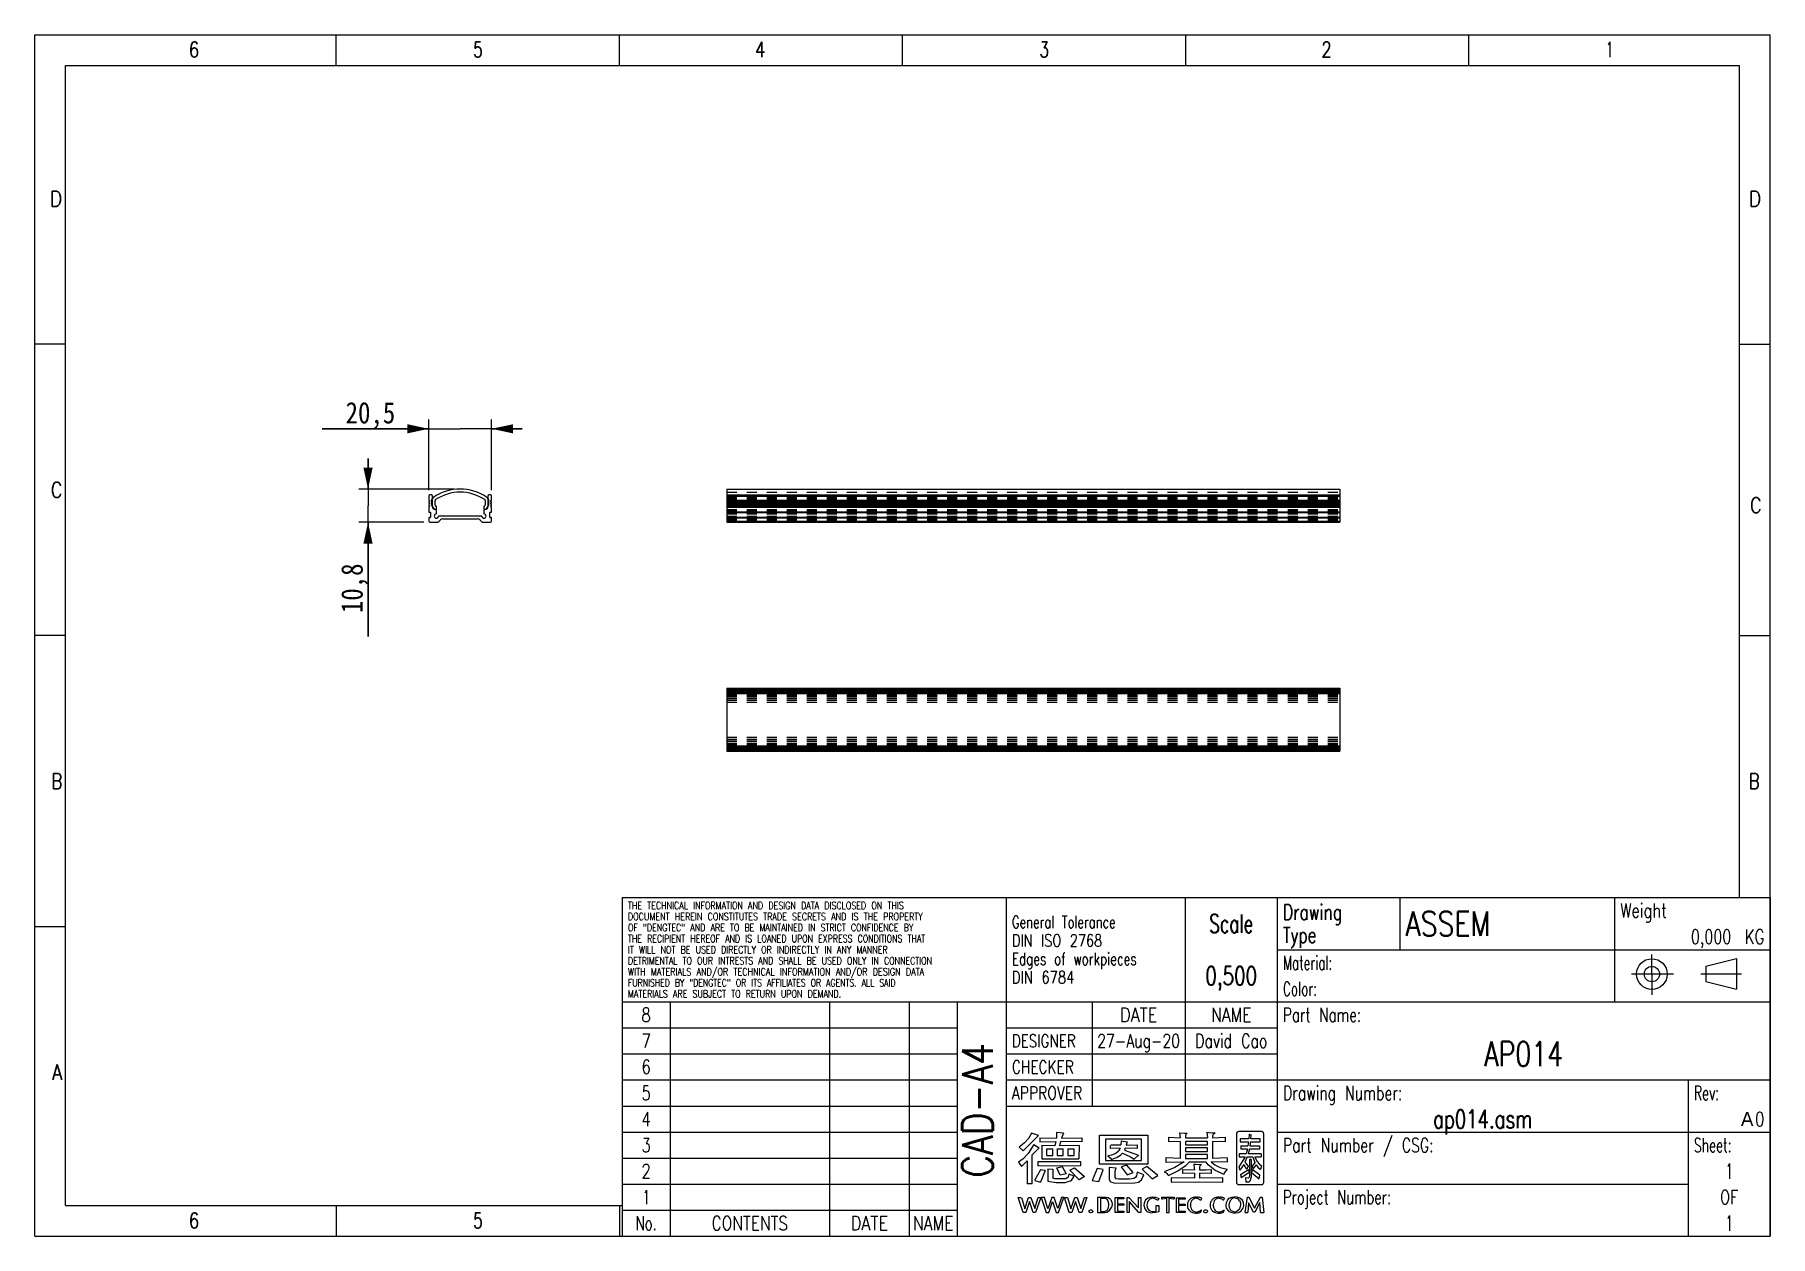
# Model space of a CAD drawing. Extents: x 14 to 580, y 14 to 406.
import ezdxf
from ezdxf.enums import TextEntityAlignment as Align

# ---------------------------------------------------------------- set-up
doc = ezdxf.new("R2010")
doc.units = 0
doc.header["$LTSCALE"] = 32.67
doc.linetypes.add('HIDDEN', pattern=[0.2, 0.1, -0.1])
doc.layers.get('0').update_dxf_attribs({"linetype": 'CONTINUOUS'})
for name, color, linetype in [('AP014-BASE2', 7, 'CONTINUOUS'), ('AP014-BASE3', 7, 'CONTINUOUS'), ('AP014-DIFFUSE2', 7, 'CONTINUOUS'), ('AP014-DIFFUSE3', 7, 'CONTINUOUS'), ('AP0144', 7, 'CONTINUOUS'), ('AP0149', 7, 'CONTINUOUS')]:
    doc.layers.add(name, color=color, linetype=linetype)
doc.styles.get("Standard").update_dxf_attribs({"font": 'SIMHEI.SHX', "width": 0.85})
doc.styles.add('TEXTSTYLE_2', font='TXT.TTF')
doc.styles.add('TEXTSTYLE_3', font='TXT.TTF')
doc.styles.add('TEXTSTYLE_4', font='TXT.TTF')
doc.styles.add('TEXTSTYLE_5', font='TXT.TTF')
doc.styles.add('TEXTSTYLE_6', font='TXT.TTF')
doc.styles.add('TEXTSTYLE_8', font='gdt', dxfattribs={"width": 0.55})
doc.dimstyles.get("Standard").update_dxf_attribs({"dimtxt": 2.5, "dimasz": 2.5, "dimexe": 1.25, "dimexo": 0.625, "dimtad": 1, "dimcen": 2.5, "dimazin": 3, "dimtfac": 1, "dimtmove": 0, "dimatfit": 3})

# ---------------------------------------------------------------- blocks, each defined once
blk = doc.blocks.new('SYMBOL_283_BL0', base_point=(374.78, 34.86))
at = {"layer": 'AP0149', "color": 7}
for p, q in [((336.31, 41.86), (341.3, 46.84)), ((338.1, 45.94), (336.66, 44.38)), ((339.1, 47.61), (338.1, 45.94)), ((341.3, 46.84), (339.1, 47.61)), ((341.74, 46.12), (341.74, 44.85)), ((341.74, 46.12), (347.17, 46.03)), ((347.18, 47.9), (347.17, 46.03)), ((349.45, 47.59), (347.18, 47.9)), ((349.45, 47.59), (348.82, 46.03)), ((348.82, 46.03), (355.48, 46.08)), ((355.48, 46.08), (355.48, 44.86)), ((361.23, 37.51), (361.28, 46.99)), ((361.28, 46.99), (377.01, 47.02)), ((363.25, 45.72), (363.25, 38.77)), ((374.99, 45.72), (363.25, 45.72)), ((374.99, 38.77), (374.99, 45.72)), ((377.01, 47.02), (377.01, 37.51)), ((383.7, 46.32), (387.54, 46.15)), ((383.7, 46.32), (383.7, 44.83)), ((387.31, 47.76), (387.54, 46.15)), ((387.31, 47.76), (388.91, 47.61)), ((388.91, 47.61), (389.85, 47.6)), ((389.3, 46.78), (389.29, 46.15)), ((389.29, 46.15), (396.42, 46.15)), ((389.43, 47.18), (389.3, 46.78)), ((389.85, 47.6), (389.43, 47.18)), ((396.28, 47.96), (396.42, 46.15)), ((396.28, 47.96), (396.98, 47.88)), ((396.98, 47.88), (398.08, 47.8)), ((398.08, 47.8), (398.94, 47.79)), ((398.27, 47.21), (398.13, 46.82)), ((398.13, 46.82), (398.13, 46.14)), ((398.13, 46.14), (402.28, 46.31)), ((398.94, 47.79), (398.27, 47.21)), ((402.28, 46.31), (402.28, 44.82)), ((405.9, 47.37), (405.9, 31.66)), ((414.04, 48.16), (406.7, 48.16)), ((409.97, 45.82), (407.08, 45.82)), ((407.08, 45.82), (407.08, 44.8)), ((410.08, 47.31), (409.97, 45.82)), ((410.08, 47.31), (410.67, 47.13)), ((410.56, 45.82), (410.67, 47.13)), ((413.66, 45.82), (410.56, 45.82)), ((413.66, 44.8), (413.66, 45.82)), ((414.83, 31.66), (414.83, 47.37)), ((336.66, 44.38), (335.05, 43.09)), ((335.05, 43.09), (336.31, 41.86)), ((337.99, 41.01), (336.32, 39.31)), ((339.82, 43.9), (337.99, 41.01)), ((339.33, 40.59), (341.52, 42.91)), ((339.33, 31.06), (339.33, 40.59)), ((339.82, 43.9), (341.52, 42.91)), ((341.75, 44.85), (347, 44.96)), ((342.45, 43.66), (342.43, 39.24)), ((346.68, 43.55), (342.45, 43.66)), ((344.01, 42.51), (344.01, 40.37)), ((344.03, 42.51), (346.02, 42.51)), ((344.03, 40.37), (346.02, 40.37)), ((346.02, 40.37), (346.02, 42.51)), ((347, 44.97), (346.68, 43.55)), ((347.46, 42.51), (347.46, 40.37)), ((347.46, 42.51), (349.44, 42.51)), ((347.46, 40.37), (349.44, 40.37)), ((348.49, 44.95), (348.16, 43.54)), ((354.56, 43.65), (348.16, 43.54)), ((355.48, 44.86), (348.49, 44.95)), ((349.44, 40.37), (349.44, 42.51)), ((350.92, 42.51), (350.92, 40.37)), ((350.95, 42.51), (352.93, 42.51)), ((350.95, 40.37), (352.93, 40.37)), ((352.93, 40.37), (352.93, 42.51)), ((354.56, 43.65), (354.54, 39.24)), ((365.13, 40.5), (363.92, 40.21)), ((363.92, 40.21), (364.7, 39.62)), ((364.74, 43.64), (364.74, 42.62)), ((368.01, 42.72), (364.88, 42.59)), ((364.9, 43.83), (368.17, 43.81)), ((366.52, 41.04), (365.13, 40.5)), ((365.2, 39.07), (366.76, 39.68)), ((367.44, 41.77), (366.52, 41.04)), ((366.76, 39.68), (368.05, 40.46)), ((368.01, 42.72), (367.44, 41.77)), ((368.05, 40.46), (368.76, 41.14)), ((368.26, 45.12), (368.17, 43.81)), ((368.26, 45.12), (370.24, 44.84)), ((368.76, 41.14), (369.77, 40.72)), ((369.64, 42.72), (369.37, 42.06)), ((369.37, 42.06), (373.94, 40.46)), ((373.57, 42.59), (369.64, 42.72)), ((369.77, 40.72), (371.35, 39.95)), ((370.24, 44.84), (369.9, 43.72)), ((369.9, 43.72), (373.57, 43.84)), ((371.35, 39.95), (372.6, 39.21)), ((372.6, 39.21), (373.94, 40.46)), ((373.57, 43.84), (373.57, 42.59)), ((387.55, 44.97), (383.7, 44.83)), ((387.55, 44.97), (387.55, 39.42)), ((396.42, 44.97), (389.29, 44.97)), ((389.29, 44.97), (389.29, 43.82)), ((389.29, 43.82), (396.42, 43.82)), ((396.42, 42.86), (389.29, 42.86)), ((389.29, 42.86), (389.29, 41.61)), ((389.29, 41.61), (396.42, 41.61)), ((396.42, 40.65), (389.29, 40.65)), ((389.29, 40.65), (389.29, 39.43)), ((396.42, 43.82), (396.42, 44.97)), ((396.42, 41.61), (396.42, 42.86)), ((396.42, 39.43), (396.42, 40.65)), ((402.28, 44.82), (398.13, 44.97)), ((398.13, 44.97), (398.13, 39.42)), ((408.71, 39.88), (406.66, 36.7)), ((409.05, 40.91), (406.79, 40.91)), ((406.79, 40.91), (406.79, 39.88)), ((406.79, 39.88), (408.71, 39.88)), ((407.08, 44.8), (409.86, 44.8)), ((407.34, 43.47), (409.67, 43.47)), ((407.34, 43.47), (407.34, 42.44)), ((409.48, 42.44), (407.34, 42.44)), ((409.43, 39.88), (408.67, 38.17)), ((409.48, 42.44), (409.05, 40.91)), ((409.43, 39.88), (411.28, 39.88)), ((409.86, 44.8), (409.67, 43.47)), ((410.11, 42.44), (409.74, 40.91)), ((413.96, 40.91), (409.74, 40.91)), ((413.41, 42.44), (410.11, 42.44)), ((410.45, 44.8), (410.28, 43.47)), ((410.28, 43.47), (413.41, 43.47)), ((410.45, 44.8), (413.66, 44.8)), ((411.28, 39.88), (411.93, 38.06)), ((411.89, 39.88), (412.55, 38.56)), ((411.89, 39.88), (413.96, 39.88)), ((413.41, 43.47), (413.41, 42.44)), ((413.96, 40.91), (413.96, 39.88)), ((336.32, 39.31), (334.83, 38.16)), ((334.83, 38.16), (335.82, 36.75)), ((335.82, 36.75), (337.61, 38.59)), ((337.61, 38.59), (337.61, 31.06)), ((341.99, 35.73), (340.09, 32.21)), ((355.15, 38.27), (341.18, 38.29)), ((341.18, 38.29), (341.18, 37.02)), ((341.18, 37.02), (355.15, 37.05)), ((343.55, 35.51), (341.99, 35.73)), ((343.55, 35.51), (342.01, 31.65)), ((342.43, 39.24), (354.54, 39.24)), ((344.41, 35.97), (346.02, 35.87)), ((344.41, 35.97), (344.41, 31.96)), ((346.02, 35.87), (346.02, 33.01)), ((347.34, 36.35), (349.11, 36.76)), ((348.47, 33.89), (347.34, 36.35)), ((350.32, 34.42), (348.47, 33.89)), ((349.11, 36.76), (350.32, 34.42)), ((351.23, 34.29), (351.02, 33.3)), ((352.98, 33.6), (351.23, 34.29)), ((351.61, 35.53), (353.06, 36.36)), ((354.64, 32.44), (351.61, 35.53)), ((353.06, 36.36), (356.39, 33.51)), ((355.15, 37.07), (355.15, 38.27)), ((360.48, 36.11), (358.82, 32.24)), ((362.45, 35.75), (360.48, 36.11)), ((361.07, 31.88), (362.44, 35.73)), ((377.01, 37.51), (361.23, 37.51)), ((363.25, 38.77), (374.99, 38.77)), ((364.35, 36.45), (364.37, 32.53)), ((366.7, 36.24), (364.35, 36.45)), ((364.7, 39.62), (365.2, 39.07)), ((366.3, 35.37), (366.7, 36.24)), ((366.36, 33.14), (366.3, 35.37)), ((370.11, 37.22), (368.29, 36.62)), ((368.29, 36.62), (370.3, 34.05)), ((372.18, 34.78), (370.11, 37.22)), ((370.3, 34.05), (372.18, 34.78)), ((373.52, 34.89), (373.28, 33.73)), ((375.75, 34.06), (373.55, 34.88)), ((374.92, 32.44), (375.75, 34.06)), ((376.68, 36.78), (375.21, 35.88)), ((375.21, 35.88), (378.4, 32.71)), ((380.23, 33.8), (376.68, 36.78)), ((385.77, 36.42), (382.3, 35.06)), ((382.3, 35.06), (383.01, 34.67)), ((387.55, 39.42), (382.87, 39.59)), ((382.87, 39.59), (382.87, 38.15)), ((382.87, 38.15), (388.89, 38.33)), ((383.01, 34.67), (383.78, 33.85)), ((383.79, 33.85), (386.79, 35.34)), ((388.89, 38.33), (385.77, 36.42)), ((386.79, 35.34), (389.51, 37.2)), ((388.3, 35.77), (392.18, 35.63)), ((388.3, 35.77), (388.3, 34.44)), ((392.18, 34.59), (388.3, 34.44)), ((389.29, 39.43), (396.42, 39.43)), ((389.51, 37.2), (390.52, 38.18)), ((396.03, 38.18), (390.52, 38.18)), ((392.01, 37.55), (392.16, 36.21)), ((392.01, 37.55), (392.76, 37.48)), ((392.16, 36.21), (392.18, 35.63)), ((392.18, 34.59), (392.18, 32.96)), ((392.76, 37.48), (393.86, 37.44)), ((393.86, 36.58), (393.85, 35.64)), ((393.85, 35.64), (395.91, 35.68)), ((397.68, 34.44), (393.85, 34.58)), ((393.85, 34.58), (393.85, 32.96)), ((393.86, 37.44), (394.51, 37.42)), ((393.98, 36.94), (393.86, 36.58)), ((394.51, 37.42), (393.98, 36.94)), ((395.91, 35.68), (397.68, 35.76)), ((396.68, 37.26), (396.03, 38.18)), ((398.85, 35.57), (396.68, 37.26)), ((397.62, 38.33), (398.85, 37.29)), ((402.9, 38.14), (397.62, 38.33)), ((397.68, 35.76), (397.68, 34.44)), ((402.9, 39.59), (398.13, 39.42)), ((398.85, 37.29), (400.6, 36.43)), ((401.74, 34.12), (398.85, 35.57)), ((400.6, 36.43), (402.93, 35.85)), ((401.95, 34.7), (401.74, 34.12)), ((402.4, 35.36), (401.95, 34.7)), ((402.93, 35.85), (402.4, 35.36)), ((402.9, 39.59), (402.9, 38.14)), ((406.66, 36.7), (407, 35.61)), ((408.27, 37.39), (407, 35.61)), ((407.22, 34.16), (409.81, 35.76)), ((407.22, 34.16), (407.4, 33.02)), ((409.94, 34.7), (407.4, 33.02)), ((409.33, 35.87), (408.27, 37.39)), ((408.67, 38.17), (409.68, 36.85)), ((409.68, 36.85), (409.33, 35.87)), ((409.81, 35.76), (409.94, 34.7)), ((410.71, 39.08), (410.14, 39.08)), ((410.14, 39.08), (410.14, 33.81)), ((410.71, 39.08), (410.71, 33.14)), ((411.05, 35.78), (410.82, 34.8)), ((410.82, 34.8), (413.29, 32.77)), ((411.93, 38.06), (410.98, 36.93)), ((410.98, 36.93), (411.29, 35.98)), ((413.56, 33.97), (411.05, 35.78)), ((412.37, 37.32), (411.29, 35.98)), ((412.37, 37.32), (412.93, 36.56)), ((412.55, 38.56), (413.32, 37.62)), ((412.93, 36.56), (413.72, 35.74)), ((413.29, 32.77), (413.56, 33.97)), ((413.32, 37.62), (414.08, 37.01)), ((414.08, 37.01), (413.72, 35.74)), ((339.33, 31.06), (337.61, 31.06)), ((340.13, 32.2), (342.01, 31.65)), ((344.41, 31.96), (347.11, 31.54)), ((346.71, 32.76), (346.02, 33.01)), ((348.47, 32.69), (346.71, 32.76)), ((347.11, 31.54), (350.01, 31.58)), ((350.22, 32.79), (348.47, 32.69)), ((350.01, 31.58), (352.16, 32.24)), ((351.02, 33.3), (350.22, 32.79)), ((352.16, 32.24), (352.98, 33.6)), ((356.39, 33.51), (354.64, 32.44)), ((358.82, 32.24), (361.07, 31.88)), ((364.37, 32.53), (364.79, 31.79)), ((364.79, 31.79), (366.33, 31.38)), ((366.33, 31.38), (372.76, 31.4)), ((366.67, 32.78), (366.36, 33.14)), ((367.54, 32.62), (366.67, 32.78)), ((371.08, 32.61), (367.54, 32.62)), ((372.45, 32.8), (371.08, 32.61)), ((373.01, 33.17), (372.45, 32.8)), ((372.76, 31.4), (373.98, 31.68)), ((373.28, 33.73), (373.01, 33.17)), ((373.98, 31.68), (374.92, 32.44)), ((378.4, 32.71), (380.29, 33.83)), ((392.18, 32.96), (384.64, 33.11)), ((384.64, 33.11), (384.64, 31.65)), ((384.64, 31.65), (393.7, 31.79)), ((393.7, 31.79), (401.46, 31.65)), ((401.46, 33.11), (393.85, 32.96)), ((401.46, 31.65), (401.46, 33.11)), ((406.7, 30.86), (414.04, 30.86)), ((409.73, 32.95), (408.83, 33.07)), ((408.83, 33.07), (408.92, 31.75)), ((408.92, 31.75), (410.04, 31.72)), ((409.96, 33.06), (409.73, 32.95)), ((410.09, 33.3), (409.96, 33.06)), ((410.04, 31.72), (410.47, 32.16)), ((410.14, 33.81), (410.09, 33.3)), ((410.47, 32.16), (410.71, 33.14)), ((334.73, 26.7), (335.61, 26.69)), ((336.32, 21.74), (334.73, 26.7)), ((335.76, 26.69), (336.88, 22.98)), ((336.88, 22.98), (338.14, 26.7)), ((338.41, 25.4), (337.18, 21.74)), ((338.14, 26.7), (338.89, 26.69)), ((339.57, 21.74), (338.41, 25.4)), ((338.89, 26.69), (340.11, 23.03)), ((340.11, 23.03), (341.29, 26.7)), ((342.08, 26.69), (340.37, 21.74)), ((341.29, 26.7), (342.08, 26.69)), ((342.26, 26.7), (343.85, 21.74)), ((343.28, 26.69), (342.26, 26.7)), ((344.41, 22.98), (343.28, 26.69)), ((345.67, 26.69), (344.41, 22.98)), ((344.71, 21.74), (345.93, 25.4)), ((346.42, 26.69), (345.67, 26.69)), ((345.93, 25.4), (347.1, 21.74)), ((347.64, 23.03), (346.42, 26.69)), ((348.81, 26.7), (347.64, 23.03)), ((347.9, 21.74), (349.61, 26.69)), ((349.61, 26.69), (348.81, 26.7)), ((349.78, 26.7), (350.81, 26.69)), ((351.38, 21.74), (349.78, 26.7)), ((350.81, 26.69), (351.93, 22.98)), ((351.93, 22.98), (353.2, 26.7)), ((353.46, 25.4), (352.24, 21.74)), ((353.2, 26.7), (353.95, 26.69)), ((354.63, 21.74), (353.46, 25.4)), ((353.95, 26.69), (355.17, 23.03)), ((355.17, 23.03), (356.34, 26.7)), ((357.14, 26.69), (355.43, 21.74)), ((356.34, 26.7), (357.14, 26.69)), ((363.33, 26.7), (360.62, 26.69)), ((360.62, 26.69), (360.62, 21.81)), ((361.57, 26.34), (361.57, 22.14)), ((362.5, 26.33), (361.57, 26.33)), ((363.41, 26.19), (362.5, 26.33)), ((364.1, 26.54), (363.33, 26.7)), ((363.85, 25.89), (363.41, 26.19)), ((363.72, 22.54), (364.15, 23.29)), ((364.11, 25.32), (363.85, 25.89)), ((364.86, 25.99), (364.1, 26.54)), ((364.26, 24.62), (364.11, 25.32)), ((364.15, 23.29), (364.28, 24.25)), ((364.28, 24.25), (364.26, 24.62)), ((364.51, 22.4), (365.16, 23.39)), ((364.86, 25.99), (365.22, 25.26)), ((365.34, 24.42), (365.16, 23.39)), ((365.22, 25.26), (365.34, 24.42)), ((366.35, 26.63), (369.18, 26.63)), ((366.35, 21.81), (366.35, 26.63)), ((369.18, 26.17), (367.07, 26.17)), ((367.07, 26.17), (367.07, 24.58)), ((367.07, 24.58), (369.18, 24.58)), ((369.18, 24.13), (367.07, 24.13)), ((367.07, 24.13), (367.07, 22.24)), ((369.18, 26.63), (369.18, 26.17)), ((369.18, 24.58), (369.18, 24.13)), ((370.23, 21.81), (370.23, 26.69)), ((370.23, 26.69), (370.85, 26.69)), ((370.85, 26.69), (373.95, 23.28)), ((374.12, 21.81), (370.95, 25.32)), ((370.95, 25.32), (370.95, 21.81)), ((373.95, 23.28), (373.95, 26.69)), ((373.95, 26.69), (374.67, 26.69)), ((374.67, 26.69), (374.67, 21.81)), ((375.81, 24.84), (375.73, 24.14)), ((375.73, 24.14), (376.01, 22.92)), ((376.28, 25.85), (375.81, 24.84)), ((376.01, 22.92), (376.69, 22.14)), ((377.11, 26.48), (376.28, 25.85)), ((376.76, 24.7), (376.73, 24.22)), ((376.73, 24.22), (376.82, 23.5)), ((376.89, 25.2), (376.76, 24.7)), ((376.82, 23.5), (377.04, 22.96)), ((377.17, 25.7), (376.89, 25.2)), ((377.04, 22.96), (377.46, 22.43)), ((377.82, 26.7), (377.11, 26.48)), ((377.7, 26.15), (377.17, 25.7)), ((378.5, 26.43), (377.7, 26.15)), ((378.38, 26.78), (377.82, 26.7)), ((378.38, 26.78), (379.47, 26.73)), ((379.12, 26.37), (378.5, 26.43)), ((380.14, 25.75), (379.12, 26.37)), ((379.47, 26.73), (380.62, 26.34)), ((379.67, 22.24), (379.67, 24.08)), ((379.67, 24.08), (380.56, 24.08)), ((380.39, 25.75), (380.14, 25.75)), ((380.62, 26.34), (380.39, 25.75)), ((380.56, 24.08), (380.55, 22.02)), ((381.46, 26.74), (385.56, 26.75)), ((381.46, 26.74), (381.46, 26.23)), ((381.46, 26.23), (381.75, 26.23)), ((381.75, 26.23), (383.05, 26.39)), ((383.05, 26.39), (383.05, 21.74)), ((383.97, 21.74), (383.97, 26.39)), ((383.97, 26.39), (385.27, 26.23)), ((385.27, 26.23), (385.56, 26.23)), ((385.56, 26.75), (385.55, 26.26)), ((386.31, 26.56), (389.14, 26.56)), ((386.31, 21.74), (386.31, 26.56)), ((389.14, 26.1), (387.03, 26.1)), ((387.03, 26.1), (387.03, 24.51)), ((387.03, 24.51), (389.14, 24.51)), ((389.14, 24.06), (387.03, 24.06)), ((387.03, 24.06), (387.03, 22.17)), ((389.14, 26.56), (389.14, 26.1)), ((389.14, 24.51), (389.14, 24.06)), ((389.9, 24.19), (389.9, 24.18)), ((390.93, 24.18), (390.93, 24.27)), ((392.87, 26.75), (392.58, 26.74)), ((392.72, 26.44), (392.76, 26.44)), ((392.76, 26.44), (392.84, 26.43)), ((392.84, 26.43), (392.92, 26.42)), ((392.92, 26.42), (393.22, 26.35)), ((393.47, 26.71), (393.16, 26.73)), ((393.77, 26.68), (393.47, 26.71)), ((393.79, 26.06), (394.06, 25.84)), ((394.06, 25.84), (394.41, 25.84)), ((394.41, 25.84), (394.58, 26.4)), ((397.32, 24.19), (397.32, 24.18)), ((398.35, 24.18), (398.35, 24.27)), ((400.29, 26.75), (400, 26.74)), ((400.14, 26.44), (400.18, 26.44)), ((400.18, 26.44), (400.26, 26.43)), ((400.26, 26.43), (400.34, 26.42)), ((400.34, 26.42), (400.64, 26.35)), ((400.89, 26.71), (400.57, 26.73)), ((401.19, 26.68), (400.89, 26.71)), ((401.21, 26.06), (401.48, 25.84)), ((401.48, 25.84), (401.83, 25.84)), ((401.83, 25.84), (402, 26.4)), ((402.55, 24.94), (402.45, 24.18)), ((402.45, 24.18), (402.48, 23.72)), ((402.48, 23.72), (402.6, 23.22)), ((402.94, 25.75), (402.55, 24.94)), ((402.6, 23.22), (403.05, 22.48)), ((402.98, 25.79), (403.58, 26.41)), ((403.48, 24.23), (403.72, 25.22)), ((403.63, 23.24), (403.48, 24.23)), ((403.58, 26.41), (404.35, 26.75)), ((403.63, 23.24), (403.8, 22.85)), ((403.72, 25.22), (404.22, 26.05)), ((404.33, 22.26), (403.8, 22.85)), ((404.72, 26.42), (404.22, 26.05)), ((404.35, 26.75), (405.13, 26.86)), ((405.33, 26.56), (404.72, 26.42)), ((406.11, 26.81), (405.13, 26.86)), ((405.33, 26.56), (406.1, 26.37)), ((406.86, 22.85), (406.05, 22.08)), ((406.52, 26.09), (406.1, 26.37)), ((407.13, 26.49), (406.11, 26.81)), ((406.91, 25.62), (406.52, 26.09)), ((407.04, 23.24), (406.86, 22.85)), ((406.91, 25.62), (407.1, 25.21)), ((407.24, 24.23), (407.04, 23.24)), ((407.1, 25.21), (407.22, 24.73)), ((407.13, 26.49), (407.6, 26.06)), ((407.22, 24.73), (407.24, 24.23)), ((407.44, 22.3), (408.08, 23.15)), ((407.6, 26.06), (407.88, 25.69)), ((408.18, 24.96), (407.88, 25.69)), ((408.08, 23.15), (408.27, 24.08)), ((408.27, 24.08), (408.18, 24.96)), ((408.78, 21.74), (409.47, 26.75)), ((409.47, 26.75), (409.98, 26.75)), ((409.88, 24.96), (409.59, 21.74)), ((411.46, 21.85), (409.88, 24.96)), ((409.98, 26.75), (411.84, 23.21)), ((411.84, 23.21), (413.74, 26.75)), ((413.5, 25.02), (411.87, 21.85)), ((413.8, 21.74), (413.5, 25.02)), ((413.74, 26.75), (414.26, 26.75)), ((414.26, 26.75), (414.83, 21.74)), ((337.18, 21.74), (336.32, 21.74)), ((340.37, 21.74), (339.57, 21.74)), ((343.85, 21.74), (344.71, 21.74)), ((347.1, 21.74), (347.9, 21.74)), ((352.24, 21.74), (351.38, 21.74)), ((355.43, 21.74), (354.63, 21.74)), ((357.83, 22.06), (357.91, 22.39)), ((357.98, 21.77), (357.83, 22.06)), ((357.91, 22.39), (358.26, 22.58)), ((358.26, 21.68), (357.98, 21.77)), ((358.26, 22.58), (358.59, 22.59)), ((358.73, 21.71), (358.26, 21.68)), ((358.59, 22.59), (358.89, 22.44)), ((358.98, 21.92), (358.73, 21.71)), ((358.89, 22.44), (359.02, 22.21)), ((359.02, 22.21), (358.98, 21.92)), ((360.62, 21.81), (362.96, 21.81)), ((361.57, 22.14), (362.34, 22.14)), ((362.34, 22.14), (363.12, 22.21)), ((363.02, 21.81), (363.67, 21.91)), ((363.12, 22.21), (363.72, 22.54)), ((363.67, 21.91), (364.51, 22.4)), ((369.18, 21.81), (366.35, 21.81)), ((367.07, 22.24), (369.18, 22.24)), ((369.18, 22.24), (369.18, 21.81)), ((370.95, 21.81), (370.23, 21.81)), ((374.67, 21.81), (374.12, 21.81)), ((376.69, 22.14), (377.66, 21.75)), ((378.08, 22.07), (377.46, 22.43)), ((377.66, 21.75), (378.45, 21.7)), ((378.66, 21.96), (378.08, 22.07)), ((379.6, 21.79), (378.45, 21.7)), ((379.19, 22.03), (378.66, 21.96)), ((379.19, 22.03), (379.67, 22.24)), ((380.55, 22.02), (379.6, 21.79)), ((383.05, 21.74), (383.97, 21.74)), ((389.14, 21.74), (386.31, 21.74)), ((387.03, 22.17), (389.14, 22.17)), ((389.14, 22.17), (389.14, 21.74)), ((392.5, 21.56), (392.79, 21.56)), ((392.79, 21.56), (392.99, 21.57)), ((392.99, 21.57), (393.19, 21.59)), ((393.19, 21.59), (393.39, 21.63)), ((393.39, 21.63), (393.6, 21.67)), ((393.6, 21.67), (393.65, 21.69)), ((393.65, 21.69), (393.71, 21.7)), ((393.71, 21.7), (394.01, 21.8)), ((394.01, 21.8), (394.11, 21.85)), ((394.11, 21.85), (394.21, 21.9)), ((394.47, 22.47), (394.18, 22.46)), ((394.21, 21.9), (394.31, 21.96)), ((394.31, 21.96), (394.41, 22.02)), ((394.41, 22.02), (394.47, 22.47)), ((395.28, 21.98), (395.31, 22.3)), ((395.41, 21.77), (395.28, 21.98)), ((395.31, 22.3), (395.47, 22.51)), ((395.7, 21.68), (395.41, 21.77)), ((395.47, 22.51), (395.7, 22.58)), ((395.7, 22.58), (396.02, 22.59)), ((396.01, 21.68), (395.7, 21.68)), ((396.16, 21.71), (396.01, 21.68)), ((396.02, 22.59), (396.26, 22.5)), ((396.36, 21.85), (396.16, 21.71)), ((396.26, 22.5), (396.43, 22.3)), ((396.46, 22.12), (396.36, 21.85)), ((396.43, 22.3), (396.46, 22.12)), ((399.92, 21.56), (400.21, 21.56)), ((400.21, 21.56), (400.41, 21.57)), ((400.41, 21.57), (400.61, 21.59)), ((400.61, 21.59), (400.81, 21.63)), ((400.81, 21.63), (401.02, 21.67)), ((401.02, 21.67), (401.07, 21.69)), ((401.07, 21.69), (401.13, 21.7)), ((401.13, 21.7), (401.43, 21.8)), ((401.43, 21.8), (401.53, 21.85)), ((401.53, 21.85), (401.63, 21.9)), ((401.88, 22.47), (401.6, 22.46)), ((401.63, 21.9), (401.73, 21.96)), ((401.73, 21.96), (401.83, 22.02)), ((401.83, 22.02), (401.88, 22.47)), ((403.05, 22.48), (403.35, 22.22)), ((403.35, 22.22), (404.02, 21.83)), ((404.02, 21.83), (404.85, 21.63)), ((405.37, 21.9), (404.33, 22.26)), ((404.85, 21.63), (405.56, 21.62)), ((406.05, 22.08), (405.37, 21.9)), ((405.56, 21.62), (406.54, 21.79)), ((406.54, 21.79), (407.01, 22.01)), ((407.01, 22.01), (407.44, 22.3)), ((408.78, 21.74), (409.59, 21.74)), ((411.87, 21.85), (411.46, 21.85)), ((413.8, 21.74), (414.83, 21.74))]:
    blk.add_line(p, q, dxfattribs=at)
for centre, radius, start, end in [((406.7, 47.37), 0.799, 90, 180), ((414.04, 47.37), 0.799, 0, 90), ((406.7, 31.66), 0.799, 180, 270), ((414.04, 31.66), 0.799, 270, 360), ((392.4, 24.21), 2.5, 158.0467, 180.3952), ((392.82, 24.13), 2.93, 179.1046, 200.8922), ((392.6, 24.1), 2.73, 136.7287, 157.5392), ((392.36, 24.05), 2.46, 202.8963, 250.0701), ((392.3, 24.39), 2.32, 111.1471, 136.841), ((393.49, 24.31), 2.56, 160.119, 180.9693), ((394.42, 24.2), 3.49, 180.1894, 197.9684), ((392.9, 24.5), 1.94, 135.1351, 159.4747), ((392.58, 23.6), 1.55, 197.9155, 229.0523), ((392.53, 23.7), 3.04, 89.1542, 110.4525), ((392.91, 24.52), 1.94, 95.5685, 135.5687), ((392.97, 27.43), 0.691, 260.9564, 273.018), ((393.12, 27.48), 0.75, 261.6919, 272.7717), ((392.58, 24.37), 2.07, 63.4314, 72.1964), ((392.57, 24.35), 2.09, 54.3712, 63.3981), ((393.37, 24.06), 2.65, 68.5873, 81.3424), ((393.69, 24.97), 1.68, 58.0891, 67.5455), ((399.82, 24.21), 2.5, 158.0467, 180.3952), ((400.24, 24.13), 2.93, 179.1046, 200.8922), ((400.02, 24.1), 2.73, 136.7287, 157.5392), ((399.78, 24.05), 2.46, 202.8963, 250.0701), ((399.72, 24.39), 2.32, 111.1471, 136.841), ((400.91, 24.31), 2.56, 160.119, 180.9693), ((401.84, 24.2), 3.49, 180.1894, 197.9684), ((400.32, 24.5), 1.94, 135.1351, 159.4747), ((400, 23.6), 1.55, 197.9155, 229.0523), ((399.95, 23.7), 3.04, 89.1542, 110.4525), ((400.33, 24.52), 1.94, 95.5685, 135.5687), ((400.39, 27.43), 0.691, 260.9564, 273.018), ((400.54, 27.48), 0.75, 261.6919, 272.7717), ((400, 24.37), 2.08, 54.329, 72.1869), ((400.79, 24.06), 2.65, 68.5873, 81.3424), ((401.11, 24.97), 1.68, 58.0891, 67.5455), ((392.48, 24.41), 2.85, 250.2982, 270.5014), ((393.02, 24.11), 2.23, 229.1447, 246.9842), ((392.91, 23.89), 1.98, 247.3414, 266.3689), ((392.59, 24.53), 2.63, 274.3561, 282.4978), ((392.67, 24.17), 2.26, 282.3564, 291.9904), ((392.67, 24.31), 2.39, 290.9261, 300.3826), ((392.8, 24.1), 2.14, 300.1226, 310.0864), ((399.9, 24.41), 2.85, 250.2982, 270.5014), ((400.44, 24.11), 2.23, 229.1447, 246.9842), ((400.33, 23.89), 1.98, 247.3414, 266.3689), ((400.01, 24.53), 2.63, 274.3561, 282.4978), ((400.09, 24.17), 2.26, 282.3564, 291.9904), ((400.08, 24.31), 2.39, 290.9261, 300.3826), ((400.22, 24.1), 2.14, 300.1226, 310.0864)]:
    blk.add_arc(centre, radius, start, end, dxfattribs=at)
blk = doc.blocks.new('_FILLED')
at = {"color": 0, "linetype": 'BYBLOCK'}
blk.add_solid([(0, 0), (-1, 0.214), (-1, -0.214)], dxfattribs=at)
blk = doc.blocks.new('*D0')
at = {"layer": 'AP0144', "color": 3}
for p, q in [((142.5, 277.43), (107.78, 277.43)), ((107.78, 277.43), (152.75, 277.43)), ((142.5, 257.45), (142.5, 280.43)), ((173, 277.43), (152.75, 277.43)), ((163, 257.45), (163, 280.43)), ((163, 277.43), (173, 277.43))]:
    blk.add_line(p, q, dxfattribs=at)
at = {"layer": 'AP0144', "color": 3, "xscale": 7, "yscale": 7, "zscale": 7}
blk.add_blockref('_FILLED', (142.5, 277.43), dxfattribs=at)
at = {"layer": 'AP0144', "color": 3, "xscale": 7, "yscale": 7, "zscale": 7, "rotation": 180}
blk.add_blockref('_FILLED', (163, 277.43), dxfattribs=at)
at = {"layer": 'AP0144', "color": 3, "width": 0.85}
blk.add_text('20,5', height=7, dxfattribs=at).set_placement((131.58, 279.18), align=Align.RIGHT)
blk = doc.blocks.new('*D1')
at = {"layer": 'AP0144', "color": 3}
for p, q in [((122.7, 257.75), (122.7, 267.75)), ((122.7, 267.75), (122.7, 252.35)), ((150.75, 257.75), (119.7, 257.75)), ((122.7, 209.7), (122.7, 252.35)), ((140.9, 246.95), (119.7, 246.95)), ((122.7, 246.95), (122.7, 209.7))]:
    blk.add_line(p, q, dxfattribs=at)
at = {"layer": 'AP0144', "color": 3, "xscale": 7, "yscale": 7, "zscale": 7}
for p, rotation in [((122.7, 257.75), 270), ((122.7, 246.95), 90)]:
    blk.add_blockref('_FILLED', p, dxfattribs=dict(at, rotation=rotation))
at = {"layer": 'AP0144', "color": 3, "width": 0.85}
blk.add_text('10,8', height=7, rotation=90, dxfattribs=at).set_placement((120.95, 233.5), align=Align.RIGHT)

msp = doc.modelspace()

# ---------------------------------------------------------------- linework, layer by layer
at = {"layer": 'AP014-BASE2', "color": 7}
for p, q in [((142.498, 255.449), (142.498, 254.195)), ((143.348, 255.849), (142.898, 255.849)), ((143.748, 254.649), (143.748, 255.449)), ((161.748, 255.449), (161.748, 254.649)), ((162.598, 255.849), (162.148, 255.849)), ((162.998, 254.195), (162.998, 255.449)), ((239.658, 255.849), (239.658, 246.949)), ((239.658, 255.849), (439.658, 255.849)), ((239.658, 255.449), (439.658, 255.449)), ((439.658, 255.849), (439.658, 246.949)), ((142.498, 253.502), (142.498, 253.395)), ((142.498, 252.702), (142.498, 252.595)), ((142.498, 251.902), (142.498, 250.34)), ((142.548, 254.108), (142.848, 253.935)), ((142.848, 253.762), (142.548, 253.589)), ((142.548, 253.308), (142.848, 253.135)), ((142.848, 252.962), (142.548, 252.789)), ((142.548, 252.508), (142.848, 252.335)), ((142.848, 252.162), (142.548, 251.989)), ((142.59, 250.241), (143.007, 250.204)), ((143.098, 250.104), (143.098, 248.593)), ((143.498, 252.549), (143.498, 254.449)), ((143.598, 254.549), (143.648, 254.549)), ((144.998, 249.649), (144.998, 250.774)), ((160.498, 250.774), (160.498, 249.649)), ((161.848, 254.549), (161.898, 254.549)), ((161.998, 254.449), (161.998, 252.549)), ((162.398, 248.593), (162.398, 250.104)), ((162.49, 250.204), (162.907, 250.241)), ((162.648, 253.935), (162.948, 254.108)), ((162.948, 253.589), (162.648, 253.762)), ((162.648, 253.135), (162.948, 253.308)), ((162.948, 252.789), (162.648, 252.962)), ((162.648, 252.335), (162.948, 252.508)), ((162.948, 251.989), (162.648, 252.162)), ((162.998, 253.395), (162.998, 253.502)), ((162.998, 252.595), (162.998, 252.702)), ((162.998, 250.34), (162.998, 251.902)), ((239.658, 254.195), (439.658, 254.195)), ((239.658, 254.108), (439.658, 254.108)), ((239.658, 253.935), (439.658, 253.935)), ((239.658, 253.762), (439.658, 253.762)), ((239.658, 253.589), (439.658, 253.589)), ((239.658, 253.502), (439.658, 253.502)), ((239.658, 253.395), (439.658, 253.395)), ((239.658, 253.308), (439.658, 253.308)), ((239.658, 253.135), (439.658, 253.135)), ((239.658, 252.962), (439.658, 252.962)), ((239.658, 252.789), (439.658, 252.789)), ((239.658, 252.702), (439.658, 252.702)), ((239.658, 252.595), (439.658, 252.595)), ((239.658, 252.508), (439.658, 252.508)), ((239.658, 252.335), (439.658, 252.335)), ((239.658, 252.162), (439.658, 252.162)), ((239.658, 251.989), (439.658, 251.989)), ((239.658, 251.902), (439.658, 251.902)), ((239.658, 250.34), (439.658, 250.34)), ((239.658, 250.241), (439.658, 250.241)), ((239.658, 250.204), (439.658, 250.204)), ((239.658, 250.104), (439.658, 250.104)), ((142.498, 248.357), (142.498, 247.349)), ((143.007, 248.493), (142.59, 248.457)), ((142.898, 246.949), (145.134, 246.949)), ((159.798, 248.949), (145.698, 248.949)), ((145.841, 247.241), (146.355, 247.756)), ((147.063, 248.049), (158.434, 248.049)), ((159.141, 247.756), (159.655, 247.241)), ((160.363, 246.949), (162.598, 246.949)), ((162.907, 248.457), (162.49, 248.493)), ((162.998, 247.349), (162.998, 248.357)), ((239.658, 248.593), (439.658, 248.593)), ((239.658, 248.493), (439.658, 248.493)), ((239.658, 248.457), (439.658, 248.457)), ((239.658, 248.357), (439.658, 248.357)), ((239.658, 247.349), (439.658, 247.349)), ((239.658, 246.949), (439.658, 246.949)), ((239.658, 192.781), (239.658, 191.531)), ((239.658, 192.781), (439.658, 192.781)), ((439.658, 192.781), (439.658, 191.531)), ((239.658, 192.381), (439.658, 192.381)), ((239.658, 191.931), (439.658, 191.931)), ((239.658, 191.531), (439.658, 191.531)), ((239.658, 173.531), (239.658, 172.281)), ((239.658, 173.531), (439.658, 173.531)), ((239.658, 173.131), (439.658, 173.131)), ((239.658, 172.681), (439.658, 172.681)), ((239.658, 172.281), (439.658, 172.281)), ((439.658, 173.531), (439.658, 172.281))]:
    msp.add_line(p, q, dxfattribs=at)
for centre, radius, start, end in [((142.898, 255.449), 0.4, 90, 180), ((143.348, 255.449), 0.4, 0, 90), ((162.148, 255.449), 0.4, 90, 180), ((162.598, 255.449), 0.4, 0, 90), ((142.598, 254.195), 0.1, 180, 240), ((142.598, 253.502), 0.1, 120, 180), ((142.598, 253.395), 0.1, 180, 240), ((142.598, 252.702), 0.1, 120, 180), ((142.598, 252.595), 0.1, 180, 240), ((142.598, 251.902), 0.1, 120, 180), ((142.598, 250.34), 0.1, 180, 265), ((142.798, 253.849), 0.1, 300, 60), ((142.798, 253.049), 0.1, 300, 60), ((142.798, 252.249), 0.1, 300, 60), ((142.998, 250.104), 0.1, 0, 85), ((143.598, 254.449), 0.1, 90, 180), ((144.998, 252.549), 1.5, 180, 260.40593), ((143.648, 254.649), 0.1, 270, 360), ((144.998, 248.949), 0.7, 90, 360), ((144.698, 250.774), 0.3, 0, 80.40593), ((160.498, 248.949), 0.7, 180, 90), ((160.798, 250.774), 0.3, 99.59407, 180), ((160.498, 252.549), 1.5, 279.59407, 360), ((161.848, 254.649), 0.1, 180, 270), ((161.898, 254.449), 0.1, 0, 90), ((162.498, 250.104), 0.1, 95, 180), ((162.698, 253.849), 0.1, 120, 240), ((162.698, 253.049), 0.1, 120, 240), ((162.698, 252.249), 0.1, 120, 240), ((162.898, 250.34), 0.1, 275, 360), ((162.898, 254.195), 0.1, 300, 360), ((162.898, 253.502), 0.1, 0, 60), ((162.898, 253.395), 0.1, 300, 360), ((162.898, 252.702), 0.1, 0, 60), ((162.898, 252.595), 0.1, 300, 360), ((162.898, 251.902), 0.1, 0, 60), ((142.598, 248.357), 0.1, 95, 180), ((142.898, 247.349), 0.4, 180, 270), ((142.998, 248.593), 0.1, 275, 360), ((145.134, 247.949), 1, 270, 315), ((147.063, 247.049), 1, 90, 135), ((158.434, 247.049), 1, 45, 90), ((160.363, 247.949), 1, 225, 270), ((162.498, 248.593), 0.1, 180, 265), ((162.598, 247.349), 0.4, 270, 360), ((162.898, 248.357), 0.1, 0, 85)]:
    msp.add_arc(centre, radius, start, end, dxfattribs=at)
at = {"layer": 'AP014-BASE3', "color": 8, "linetype": 'HIDDEN'}
for p, q in [((239.658, 254.649), (439.658, 254.649)), ((239.658, 254.549), (439.658, 254.549)), ((239.658, 254.449), (439.658, 254.449)), ((239.658, 252.549), (439.658, 252.549)), ((239.658, 251.07), (439.658, 251.07)), ((239.658, 250.774), (439.658, 250.774)), ((239.658, 249.649), (439.658, 249.649)), ((239.658, 248.949), (439.658, 248.949)), ((239.658, 248.249), (439.658, 248.249)), ((239.658, 248.049), (439.658, 248.049)), ((239.658, 247.756), (439.658, 247.756)), ((239.658, 247.241), (439.658, 247.241)), ((239.658, 192.731), (439.658, 192.731)), ((239.658, 192.69), (439.658, 192.69)), ((239.658, 192.431), (439.658, 192.431)), ((239.658, 192.272), (439.658, 192.272)), ((239.658, 192.181), (439.658, 192.181)), ((239.658, 191.781), (439.658, 191.781)), ((239.658, 191.681), (439.658, 191.681)), ((239.658, 191.631), (439.658, 191.631)), ((239.658, 191.531), (239.658, 173.531)), ((239.658, 190.981), (439.658, 190.981)), ((239.658, 190.531), (439.658, 190.531)), ((239.658, 190.281), (439.658, 190.281)), ((239.658, 190.145), (439.658, 190.145)), ((239.658, 189.581), (439.658, 189.581)), ((239.658, 189.438), (439.658, 189.438)), ((239.658, 188.924), (439.658, 188.924)), ((239.658, 188.217), (439.658, 188.217)), ((439.658, 191.531), (439.658, 173.531)), ((239.658, 176.845), (439.658, 176.845)), ((239.658, 176.138), (439.658, 176.138)), ((239.658, 175.624), (439.658, 175.624)), ((239.658, 175.481), (439.658, 175.481)), ((239.658, 174.917), (439.658, 174.917)), ((239.658, 174.781), (439.658, 174.781)), ((239.658, 174.531), (439.658, 174.531)), ((239.658, 174.081), (439.658, 174.081)), ((239.658, 173.431), (439.658, 173.431)), ((239.658, 173.381), (439.658, 173.381)), ((239.658, 173.281), (439.658, 173.281)), ((239.658, 172.881), (439.658, 172.881)), ((239.658, 172.79), (439.658, 172.79)), ((239.658, 172.631), (439.658, 172.631)), ((239.658, 172.372), (439.658, 172.372)), ((239.658, 172.331), (439.658, 172.331))]:
    msp.add_line(p, q, dxfattribs=at)
at = {"layer": 'AP014-DIFFUSE2', "color": 7}
for p, q in [((239.658, 257.749), (239.658, 255.849)), ((239.658, 257.749), (439.658, 257.749)), ((439.658, 257.749), (439.658, 255.849)), ((143.598, 254.09), (143.598, 252.549)), ((144.598, 252.549), (144.598, 254.09)), ((144.998, 251.149), (144.998, 252.149)), ((160.498, 252.149), (160.498, 251.149)), ((160.898, 254.09), (160.898, 252.549)), ((161.898, 252.549), (161.898, 254.09)), ((239.658, 191.341), (239.658, 173.42)), ((239.658, 191.097), (439.658, 191.097)), ((439.658, 191.531), (439.658, 173.531)), ((239.658, 173.965), (439.658, 173.965))]:
    msp.add_line(p, q, dxfattribs=at)
for centre, radius, start, end in [((144.898, 254.091), 1.3, 123.43318, 180.00825), ((152.748, 242.204), 15.545, 56.55856, 123.44144), ((152.748, 242.204), 14.545, 56.55856, 123.44144), ((160.598, 254.09), 1.3, 0, 56.55856), ((144.998, 252.549), 1.4, 180, 270), ((144.898, 254.09), 0.3, 123.44142, 180.00002), ((144.998, 252.549), 0.4, 180, 270), ((160.498, 252.549), 1.4, 270, 360), ((160.498, 252.549), 0.4, 270, 360), ((160.598, 254.09), 0.3, 0, 56.55856)]:
    msp.add_arc(centre, radius, start, end, dxfattribs=at)
at = {"layer": 'AP014-DIFFUSE3', "color": 8, "linetype": 'HIDDEN'}
for p, q in [((239.658, 256.749), (439.658, 256.749)), ((239.658, 255.849), (239.658, 251.149)), ((239.658, 255.175), (439.658, 255.175)), ((439.658, 255.849), (439.658, 251.149)), ((239.658, 254.341), (439.658, 254.341)), ((239.658, 254.09), (439.658, 254.09)), ((239.658, 252.549), (439.658, 252.549)), ((239.658, 252.149), (439.658, 252.149)), ((239.658, 251.149), (439.658, 251.149)), ((239.658, 191.681), (239.658, 191.341)), ((239.658, 191.681), (439.658, 191.681)), ((239.658, 190.681), (439.658, 190.681)), ((239.658, 190.546), (439.658, 190.546)), ((239.658, 190.281), (439.658, 190.281)), ((439.658, 191.681), (439.658, 191.531)), ((239.658, 174.781), (439.658, 174.781)), ((239.658, 174.516), (439.658, 174.516)), ((239.658, 174.381), (439.658, 174.381)), ((239.658, 173.42), (239.658, 173.381)), ((239.658, 173.381), (439.658, 173.381)), ((439.658, 173.531), (439.658, 173.381))]:
    msp.add_line(p, q, dxfattribs=at)
at = {"layer": 'AP0149', "color": 7}
for p, q in [((14, 14), (14, 406)), ((14, 406), (580, 406)), ((112.333, 396), (112.333, 406)), ((204.667, 396), (204.667, 406)), ((297, 396), (297, 406)), ((389.333, 406), (389.333, 396)), ((481.667, 396), (481.667, 406)), ((580, 14), (580, 406)), ((24, 24), (24, 396)), ((24, 396), (570, 396)), ((570, 124.5), (570, 396)), ((24, 305), (14, 305)), ((570, 305), (580, 305)), ((24, 210), (14, 210)), ((570, 210), (580, 210)), ((24, 115), (14, 115)), ((24, 24), (205.6, 24)), ((112.333, 24), (112.333, 14)), ((204.667, 24), (204.667, 14)), ((14, 14), (580, 14))]:
    msp.add_line(p, q, dxfattribs=at)
at = {"layer": 'AP0149', "color": 3}
for p, q in [((205.6, 124.5), (580, 124.5)), ((205.6, 124.5), (205.6, 14)), ((330.8, 124.5), (330.8, 14)), ((389.2, 124.5), (389.2, 56.5)), ((419.2, 124.5), (419.2, 14)), ((459.2, 124.5), (459.2, 107.5)), ((529.2, 124.5), (529.2, 90.5)), ((580, 124.5), (580, 14)), ((419.2, 107.5), (580, 107.5)), ((541.43, 92.825), (541.399, 105.961)), ((558.993, 102.122), (568.993, 104.622)), ((558.993, 102.122), (558.993, 97.122)), ((568.993, 104.622), (568.993, 94.622)), ((548.433, 99.553), (534.728, 99.553)), ((570.604, 99.553), (557.302, 99.553)), ((558.993, 97.122), (568.993, 94.622)), ((205.6, 90.5), (580, 90.5)), ((221.2, 90.5), (221.2, 14)), ((273.2, 90.5), (273.2, 14)), ((299.2, 90.5), (299.2, 14)), ((314.8, 90.5), (314.8, 14)), ((358.8, 90.5), (358.8, 56.5)), ((205.6, 82), (314.8, 82)), ((330.8, 82), (419.2, 82)), ((205.6, 73.5), (314.8, 73.5)), ((330.8, 73.5), (419.2, 73.5)), ((205.6, 65), (314.8, 65)), ((330.8, 65), (580, 65)), ((553.2, 65), (553.2, 14)), ((205.6, 56.5), (314.8, 56.5)), ((330.8, 56.5), (419.2, 56.5)), ((205.6, 48), (314.8, 48)), ((419.2, 48), (580, 48)), ((205.6, 39.5), (314.8, 39.5)), ((205.6, 31), (314.8, 31)), ((419.2, 31), (553.2, 31)), ((205.6, 22.5), (314.8, 22.5)), ((205.6, 14), (580, 14))]:
    msp.add_line(p, q, dxfattribs=at)
for radius in [5, 2.5]:
    msp.add_circle((541.387, 99.553), radius, dxfattribs=at)

# ---------------------------------------------------------------- block references
at = {"layer": 'AP0149', "color": 7}
msp.add_blockref('SYMBOL_283_BL0', (374.781, 34.864), dxfattribs=at)

# ---------------------------------------------------------------- texts
at = {"layer": 'AP0149', "color": 7, "style": 'TEXTSTYLE_2'}
for s, width, p in [('6', 0.785714, (67.634, 398.659)), ('4', 0.785714, (252.301, 398.659)), ('2', 0.785714, (436.967, 398.659)), ('D', 0.904762, (23, 350)), ('C', 0.833333, (23, 255)), ('B', 0.785714, (23, 160)), ('A', 0.857143, (23, 65)), ('6', 0.785714, (67.634, 16.659))]:
    msp.add_text(s, height=5, dxfattribs=dict(at, width=width)).set_placement(p, align=Align.RIGHT)
for s, width, p in [('5', 0.714286, (157.033, 398.659)), ('3', 0.714286, (341.699, 398.659)), ('1', 0.571429, (526.366, 398.659)), ('D', 0.904762, (573, 350)), ('B', 0.785714, (573, 160)), ('5', 0.714286, (157.033, 16.659))]:
    msp.add_text(s, height=5, dxfattribs=dict(at, width=width)).set_placement(p)
at = {"layer": 'AP0149', "color": 7, "style": 'TEXTSTYLE_2', "text_generation_flag": 2, "width": 0.833333}
msp.add_text('C', height=5, rotation=180, dxfattribs=at).set_placement((577.167, 255), align=Align.RIGHT)
at = {"layer": 'AP0149', "color": 3}
for s, height, style, width, p in [('THE TECHNICAL INFORMATION AND DESIGN DATA DISCLOSED ON THIS', 2.4, 'TEXTSTYLE_3', 0.786118, (207.475, 120.7)), ('DOCUMENT HEREIN CONSTITUTES TRADE SECRETS AND IS THE PROPERTY', 2.4, 'TEXTSTYLE_3', 0.790398, (207.475, 117.1)), ('Drawing', 5, 'TEXTSTYLE_5', 0.744898, (421.075, 117.25)), ('ASSEM', 8, 'TEXTSTYLE_5', 0.8, (461.075, 112)), ('Weight ', 4.6, 'TEXTSTYLE_5', 0.768707, (531.075, 117.95)), ('OF "DENGTEC" AND ARE TO BE MAINTAINED IN STRICT CONFIDENCE BY', 2.4, 'TEXTSTYLE_3', 0.782592, (207.475, 113.5)), ('General Tolerance', 4, 'TEXTSTYLE_4', 0.693277, (332.675, 114.5)), ('Type ', 5, 'TEXTSTYLE_5', 0.738095, (421.075, 109.75)), ('THE RECIPIENT HEREOF AND IS LOANED UPON EXPRESS CONDITIONS THAT', 2.4, 'TEXTSTYLE_3', 0.779289, (207.475, 109.9)), ('IT WILL NOT BE USED DIRECTLY OR INDIRECTLY IN ANY MANNER ', 2.4, 'TEXTSTYLE_3', 0.784879, (207.475, 106.3)), ('DIN ISO 2768', 4, 'TEXTSTYLE_4', 0.771825, (332.675, 108.5)), ('WITH MATERIALS AND/OR TECHNICAL INFORMATION AND/OR DESIGN DATA', 2.4, 'TEXTSTYLE_3', 0.797619, (207.475, 99.1)), ('DETRIMENTAL TO OUR INTRESTS AND SHALL BE USED ONLY IN CONNECTION ', 2.4, 'TEXTSTYLE_3', 0.780586, (207.475, 102.7)), ('Edges of workpieces', 4, 'TEXTSTYLE_4', 0.711779, (332.675, 102.5)), ('Material:', 4.6, 'TEXTSTYLE_5', 0.621693, (421.075, 100.95)), ('FURNISHED BY "DENGTEC" OR ITS AFFILIATES OR AGENTS. ALL SAID', 2.4, 'TEXTSTYLE_3', 0.76746, (207.475, 95.5)), ('DIN 6784', 4, 'TEXTSTYLE_4', 0.782738, (332.675, 96.5)), ('Color:', 4.6, 'TEXTSTYLE_5', 0.626984, (421.075, 92.45)), ('MATERIALS ARE SUBJECT TO RETURN UPON DEMAND.', 2.4, 'TEXTSTYLE_3', 0.785714, (207.475, 91.9)), ('Part Name:', 4.6, 'TEXTSTYLE_5', 0.7, (421.075, 83.95)), ('DESIGNER', 4.2, 'TEXTSTYLE_6', 0.764881, (332.675, 75.65)), ('CHECKER', 4.2, 'TEXTSTYLE_6', 0.778912, (332.675, 67.15)), ('APPROVER', 4.2, 'TEXTSTYLE_6', 0.791667, (332.675, 58.65)), ('Drawing Number:', 4.6, 'TEXTSTYLE_5', 0.72381, (421.075, 58.45)), ('Rev:', 4.6, 'TEXTSTYLE_5', 0.642857, (555.075, 58.45)), ('Part Number / CSG:', 4.6, 'TEXTSTYLE_5', 0.727513, (421.075, 41.45)), ('Sheet:', 4.6, 'TEXTSTYLE_5', 0.642857, (555.075, 41.45)), ('Project Number:', 4.6, 'TEXTSTYLE_5', 0.680952, (421.075, 24.45))]:
    msp.add_text(s, height=height, dxfattribs=dict(at, style=style, width=width)).set_placement(p)
at = {"layer": 'AP0149', "color": 3, "style": 'TEXTSTYLE_5'}
for s, height, width, p in [('Scale', 6, 0.671429, (404.2, 113)), ('0,500', 6, 0.728571, (404.2, 96)), ('8', 4.6, 0.785714, (213.4, 83.95)), ('DATE', 4.6, 0.833333, (374, 83.95)), ('NAME', 4.6, 0.803571, (404.2, 83.95)), ('7', 4.6, 0.785714, (213.4, 75.45)), ('27-Aug-20', 4.4, 0.761905, (374, 75.55)), ('David Cao', 4.6, 0.73545, (404.2, 75.45)), ('AP014', 8, 0.757143, (499.6, 69.5)), ('6', 4.6, 0.785714, (213.4, 66.95)), ('5', 4.6, 0.714286, (213.4, 58.45)), ('4', 4.6, 0.785714, (213.4, 49.95)), ('ap014.asm', 6, 0.722222, (486.2, 49.25)), ('3', 4.6, 0.714286, (213.4, 41.45)), ('2', 4.6, 0.785714, (213.4, 32.95)), ('1', 5, 0.571429, (566.6, 32.75)), ('1', 4.6, 0.571429, (213.4, 24.45)), ('OF', 4.6, 0.75, (566.6, 24.45)), ('No.', 4.6, 0.690476, (213.4, 15.95)), ('CONTENTS', 4.6, 0.800595, (247.2, 15.95)), ('DATE', 4.6, 0.833333, (286.2, 15.95)), ('NAME', 4.6, 0.803571, (307, 15.95)), ('1', 5, 0.571429, (566.6, 15.75))]:
    msp.add_text(s, height=height, dxfattribs=dict(at, width=width)).set_placement(p, align=Align.CENTER)
for s, width, p in [('0,000', 0.742857, (567.282, 109.45)), (' KG', 0.785714, (578.125, 109.45)), ('0', 0.785714, (578.125, 49.95))]:
    msp.add_text(s, height=4.6, dxfattribs=dict(at, width=width)).set_placement(p, align=Align.RIGHT)
at = {"layer": 'AP0149', "color": 3, "style": 'TEXTSTYLE_2', "width": 0.825397}
msp.add_text('CAD-A4', height=10, rotation=90, dxfattribs=at).set_placement((326.425, 77.012), align=Align.RIGHT)
at = {"layer": 'AP0149', "color": 3, "style": 'TEXTSTYLE_8'}
msp.add_text('A', height=4.6, dxfattribs=at).set_placement((574.511, 49.95), align=Align.RIGHT)

# ---------------------------------------------------------------- dimensions: what is measured, and where the dimension line sits
at = {"layer": 'AP0144', "color": 3}
dim = msp.add_linear_dim(base=(162.998, 277.432), p1=(142.498, 257.449), p2=(162.998, 257.449), dimstyle='Standard', dxfattribs=at)
dim.commit()
dim.dimension.update_dxf_attribs({"geometry": '*D0', "text_midpoint": (95.88, 282.682), "dimtype": 128})
dim = msp.add_linear_dim(base=(122.7, 257.749), p1=(140.898, 246.949), p2=(150.748, 257.749), angle=90, dimstyle='Standard', dxfattribs=at)
dim.commit()
dim.dimension.update_dxf_attribs({"geometry": '*D1', "text_midpoint": (128.114, 200.326), "dimtype": 128})

doc.saveas('drawing.dxf')
